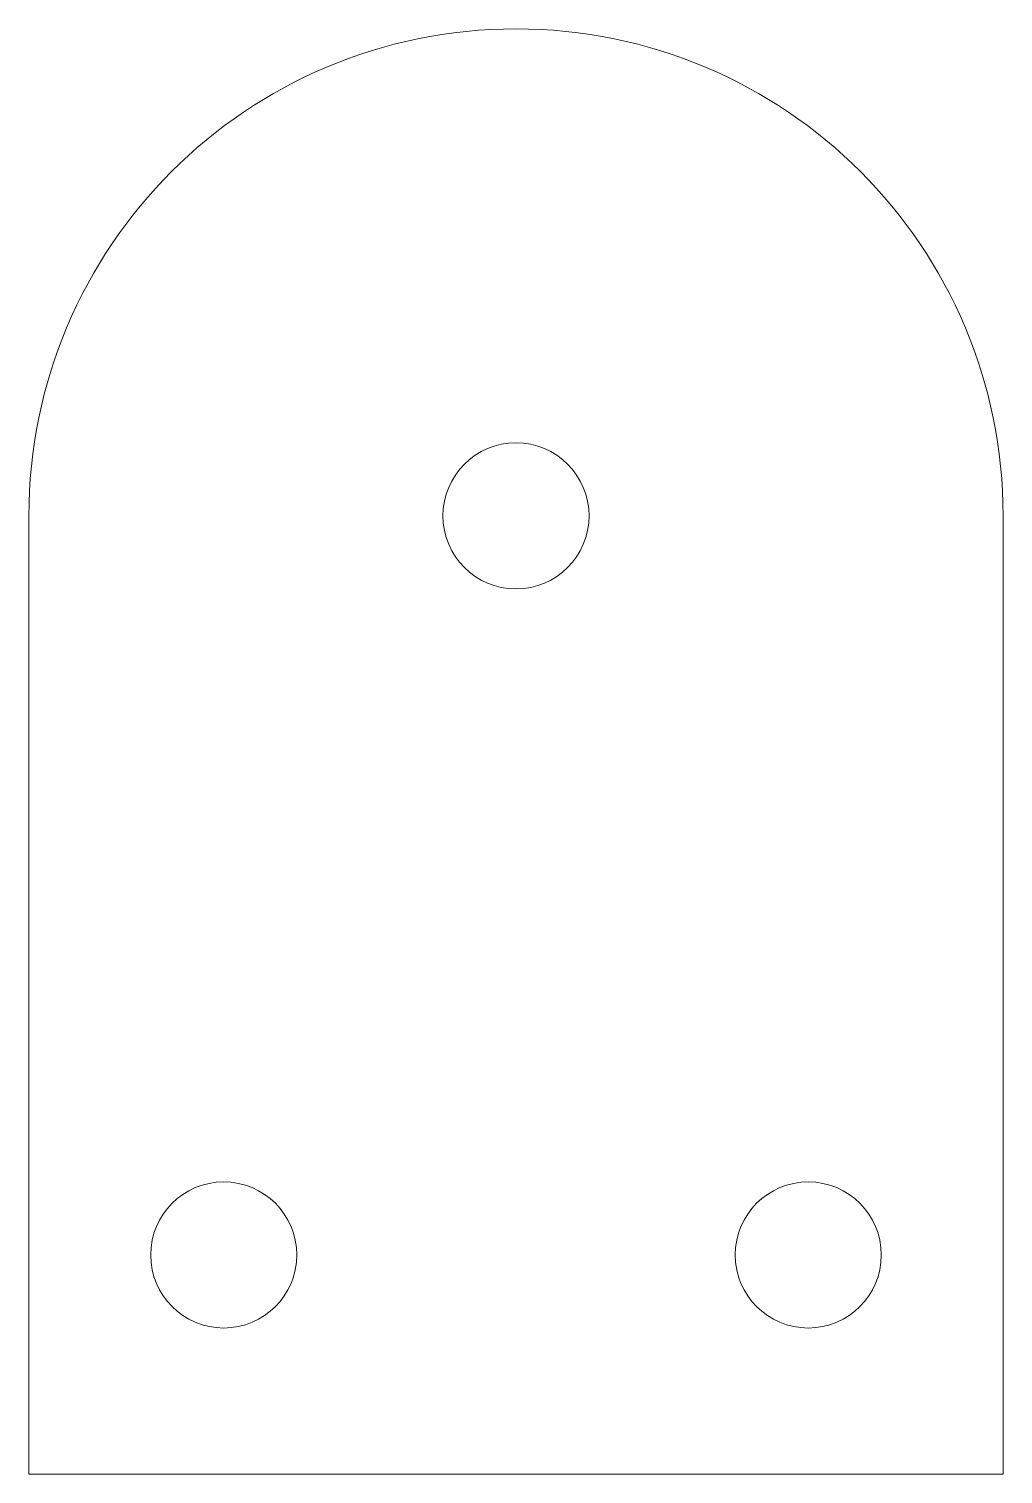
# Model space of a CAD drawing. Header units: millimetres. Extents: x -20 to 0, y -9.2 to 20.5.
import ezdxf

# ---------------------------------------------------------------- set-up
doc = ezdxf.new("R2010")
doc.units = ezdxf.units.MM

msp = doc.modelspace()

# ---------------------------------------------------------------- linework, layer by layer
at = {"color": 7, "linetype": 'Continuous', "lineweight": 15}
for p, q in [((-20, 10.5), (-20, -9.178)), ((0, 10.5), (0, -9.178)), ((-20, -9.178), (0, -9.178))]:
    msp.add_line(p, q, dxfattribs=at)
for centre in [(-10, 10.5), (-16, -4.678), (-4, -4.678)]:
    msp.add_circle(centre, 1.5, dxfattribs=at)
msp.add_arc((-10, 10.5), 10, 0, 180, dxfattribs=at)

doc.saveas('drawing.dxf')
